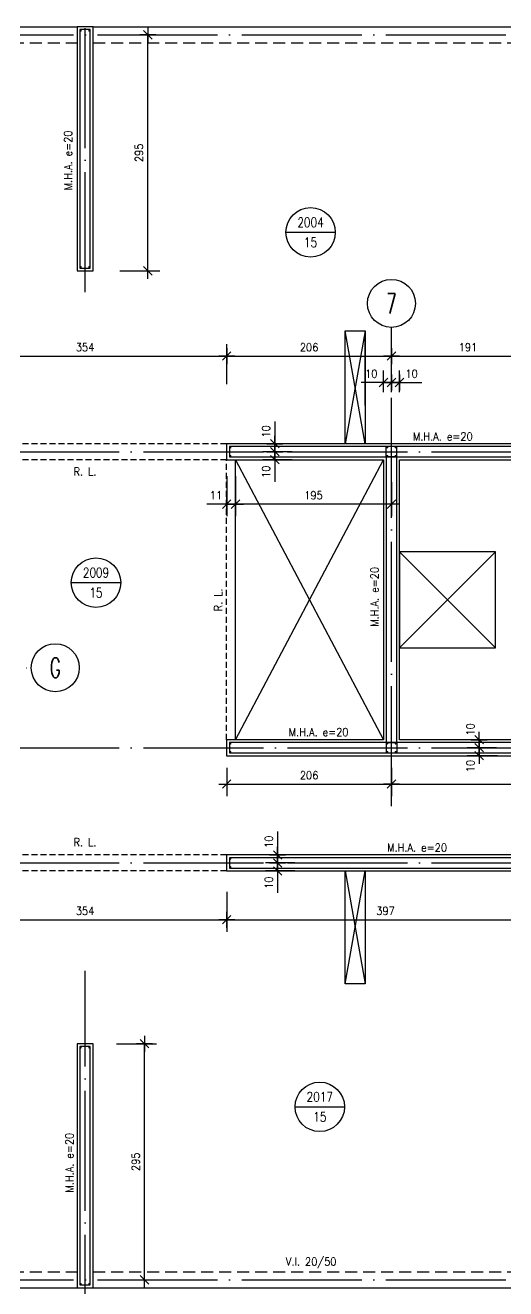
# Model space of a CAD drawing. Extents: x 2750 to 11313, y 3653 to 11429.
# Drawn here: x 5420 to 6020, y 4852 to 6431 of the extents above; entities that cross this region are included whole.
import ezdxf
from ezdxf.enums import TextEntityAlignment as Align

# ---------------------------------------------------------------- set-up
doc = ezdxf.new("R2010")
doc.units = 0
doc.header["$LTSCALE"] = 60
doc.header["$PDMODE"] = 1
for name, pattern in [('EJES', [3, 2.5, -0.25, 0, -0.25]), ('HIDDEN', [0.375, 0.25, -0.125]), ('HIDDEN2', [0.1875, 0.125, -0.0625])]:
    doc.linetypes.add(name, pattern=pattern)
doc.layers.get('0').update_dxf_attribs({"linetype": 'CONTINUOUS'})
doc.layers.get('DEFPOINTS').update_dxf_attribs({"linetype": 'CONTINUOUS'})
for name, color, linetype in [('COTAS', 3, 'CONTINUOUS'), ('CRUCES', 9, 'CONTINUOUS'), ('EJES', 1, 'EJES'), ('MALLA', 1, 'CONTINUOUS'), ('MUROS', 4, 'CONTINUOUS'), ('REFUERZOS', 3, 'HIDDEN2'), ('SHAFT', 1, 'CONTINUOUS'), ('TEXTOS', 2, 'CONTINUOUS'), ('VIGAS', 2, 'CONTINUOUS')]:
    doc.layers.add(name, color=color, linetype=linetype)
doc.layers.add('RLA-LOSAS', color=3, linetype='CONTINUOUS', lineweight=9)
doc.styles.add('COTAS', font='romans.shx', dxfattribs={"width": 0.9})
doc.styles.add('ROMANS', font='romans.shx', dxfattribs={"width": 0.9, "height": 10})
doc.dimstyles.new('50', dxfattribs={"dimtxt": 10, "dimasz": 1, "dimexe": 15, "dimexo": 0, "dimgap": 6, "dimtad": 1, "dimdec": 8, "dimdsep": 46, "dimtxsty": 'COTAS', "dimblk": '$COTA$', "dimcen": 0.09, "dimdle": 10, "dimclrd": 256, "dimclre": 256, "dimclrt": 2, "dimadec": 0, "dimazin": 0, "dimtfac": 1, "dimtdec": 8, "dimtmove": 0, "dimatfit": 2, "dimfxl": 35, "dimfxlon": 1, "dimtolj": 1, "dimarcsym": 0})

# ---------------------------------------------------------------- blocks, each defined once
blk = doc.blocks.new('$COTA$')
at = {"layer": 'COTAS'}
for p, q in [((10, 0), (-10, 0)), ((5.3, 5.3), (-5.3, -5.3)), ((0, -10), (0, 10))]:
    blk.add_line(p, q, dxfattribs=at)
blk = doc.blocks.new('*D24')
at = {"layer": 'COTAS', "lineweight": -2, "transparency": 16777216}
for p, q in [((5671.5, 5502.7), (5671.5, 5467.3)), ((5877.5, 5502.7), (5877.5, 5467.3)), ((5672.5, 5482.3), (5876.5, 5482.3))]:
    blk.add_line(p, q, dxfattribs=at)
at = {"layer": 'DEFPOINTS', "color": 0, "transparency": 16777216}
for p in [(5671.5, 5502.7), (5877.5, 5502.7), (5877.5, 5482.3)]:
    blk.add_point(p, dxfattribs=at)
at = {"layer": 'COTAS', "lineweight": -2, "transparency": 16777216, "rotation": 180}
blk.add_blockref('$COTA$', (5671.5, 5482.3), dxfattribs=at)
at = {"layer": 'COTAS', "lineweight": -2, "transparency": 16777216}
blk.add_blockref('$COTA$', (5877.5, 5482.3), dxfattribs=at)
at = {"layer": 'COTAS', "color": 2, "transparency": 16777216, "insert": (5774.5, 5493.3), "char_height": 10, "attachment_point": 5, "style": 'COTAS'}
blk.add_mtext('\\A1;206', dxfattribs=at)
blk = doc.blocks.new('*D27')
at = {"layer": 'COTAS', "lineweight": -2, "transparency": 16777216}
for p, q in [((5877.5, 5502.7), (5877.5, 5467.3)), ((6317.5, 5502.7), (6317.5, 5467.3)), ((5878.5, 5482.3), (6316.5, 5482.3))]:
    blk.add_line(p, q, dxfattribs=at)
at = {"layer": 'DEFPOINTS', "color": 0, "transparency": 16777216}
for p in [(5877.5, 5502.7), (6317.5, 5502.7), (6317.5, 5482.3)]:
    blk.add_point(p, dxfattribs=at)
at = {"layer": 'COTAS', "lineweight": -2, "transparency": 16777216, "rotation": 180}
blk.add_blockref('$COTA$', (5877.5, 5482.3), dxfattribs=at)
at = {"layer": 'COTAS', "lineweight": -2, "transparency": 16777216}
blk.add_blockref('$COTA$', (6317.5, 5482.3), dxfattribs=at)
at = {"layer": 'COTAS', "color": 2, "transparency": 16777216, "insert": (6097.5, 5493.3), "char_height": 10, "attachment_point": 5, "style": 'COTAS'}
blk.add_mtext('\\A1;440', dxfattribs=at)
blk = doc.blocks.new('*D36')
at = {"layer": 'COTAS', "lineweight": -2, "transparency": 16777216}
for p, q in [((5533.8, 5157.7), (5583.8, 5157.7)), ((5568.8, 4863.7), (5568.8, 5156.7)), ((5533.8, 4862.7), (5583.8, 4862.7))]:
    blk.add_line(p, q, dxfattribs=at)
at = {"layer": 'DEFPOINTS', "color": 0, "transparency": 16777216}
for p in [(5504.5, 5157.7), (5568.8, 5157.7), (5509.5, 4862.7)]:
    blk.add_point(p, dxfattribs=at)
at = {"layer": 'COTAS', "lineweight": -2, "transparency": 16777216}
for p, rotation in [((5568.8, 5157.7), 90), ((5568.8, 4862.7), 270)]:
    blk.add_blockref('$COTA$', p, dxfattribs=dict(at, rotation=rotation))
at = {"layer": 'COTAS', "color": 2, "transparency": 16777216, "insert": (5557.8, 5010.2), "char_height": 10, "attachment_point": 5, "rotation": 90, "style": 'COTAS'}
blk.add_mtext('\\A1;295', dxfattribs=at)
blk = doc.blocks.new('*D49')
at = {"layer": 'COTAS', "lineweight": -2, "transparency": 16777216}
for p, q in [((5671.5, 5347.7), (5671.5, 5297.7)), ((6068.5, 5347.7), (6068.5, 5297.7)), ((5672.5, 5312.7), (6067.5, 5312.7))]:
    blk.add_line(p, q, dxfattribs=at)
at = {"layer": 'DEFPOINTS', "color": 0, "transparency": 16777216}
for p in [(5671.5, 5365.2), (6068.5, 5365.2), (6068.5, 5312.7)]:
    blk.add_point(p, dxfattribs=at)
at = {"layer": 'COTAS', "lineweight": -2, "transparency": 16777216, "rotation": 180}
blk.add_blockref('$COTA$', (5671.5, 5312.7), dxfattribs=at)
at = {"layer": 'COTAS', "lineweight": -2, "transparency": 16777216}
blk.add_blockref('$COTA$', (6068.5, 5312.7), dxfattribs=at)
at = {"layer": 'COTAS', "color": 2, "transparency": 16777216, "insert": (5870, 5323.7), "char_height": 10, "attachment_point": 5, "style": 'COTAS'}
blk.add_mtext('\\A1;397', dxfattribs=at)
blk = doc.blocks.new('*D55')
at = {"layer": 'COTAS', "lineweight": -2, "transparency": 16777216}
for p, q in [((5671.5, 5982.2), (5671.5, 6032.2)), ((5672.5, 6017.2), (5876.5, 6017.2)), ((5877.5, 5982.2), (5877.5, 6032.2))]:
    blk.add_line(p, q, dxfattribs=at)
at = {"layer": 'DEFPOINTS', "color": 0, "transparency": 16777216}
for p in [(5877.5, 6017.2), (5671.5, 5974.4), (5877.5, 5974.1)]:
    blk.add_point(p, dxfattribs=at)
at = {"layer": 'COTAS', "lineweight": -2, "transparency": 16777216, "rotation": 180}
blk.add_blockref('$COTA$', (5671.5, 6017.2), dxfattribs=at)
at = {"layer": 'COTAS', "lineweight": -2, "transparency": 16777216}
blk.add_blockref('$COTA$', (5877.5, 6017.2), dxfattribs=at)
at = {"layer": 'COTAS', "color": 2, "transparency": 16777216, "insert": (5774.5, 6028.2), "char_height": 10, "attachment_point": 5, "style": 'COTAS'}
blk.add_mtext('\\A1;206', dxfattribs=at)
blk = doc.blocks.new('*D56')
at = {"layer": 'COTAS', "lineweight": -2, "transparency": 16777216}
for p, q in [((5877.5, 5982.2), (5877.5, 6032.2)), ((5878.5, 6017.2), (6067.5, 6017.2)), ((6068.5, 5982.2), (6068.5, 6032.2))]:
    blk.add_line(p, q, dxfattribs=at)
at = {"layer": 'DEFPOINTS', "color": 0, "transparency": 16777216}
for p in [(6068.5, 6017.2), (5877.5, 5974.1), (6068.5, 5974.4)]:
    blk.add_point(p, dxfattribs=at)
at = {"layer": 'COTAS', "lineweight": -2, "transparency": 16777216, "rotation": 180}
blk.add_blockref('$COTA$', (5877.5, 6017.2), dxfattribs=at)
at = {"layer": 'COTAS', "lineweight": -2, "transparency": 16777216}
blk.add_blockref('$COTA$', (6068.5, 6017.2), dxfattribs=at)
at = {"layer": 'COTAS', "color": 2, "transparency": 16777216, "insert": (5973, 6028.2), "char_height": 10, "attachment_point": 5, "style": 'COTAS'}
blk.add_mtext('\\A1;191', dxfattribs=at)
blk = doc.blocks.new('*D58')
at = {"layer": 'COTAS', "lineweight": -2, "transparency": 16777216}
for p, q in [((5537.9, 6418.7), (5587.9, 6418.7)), ((5572.9, 6124.7), (5572.9, 6417.7)), ((5537.9, 6123.7), (5587.9, 6123.7))]:
    blk.add_line(p, q, dxfattribs=at)
at = {"layer": 'DEFPOINTS', "color": 0, "transparency": 16777216}
for p in [(5502, 6418.7), (5572.9, 6418.7), (5502, 6123.7)]:
    blk.add_point(p, dxfattribs=at)
at = {"layer": 'COTAS', "lineweight": -2, "transparency": 16777216}
for p, rotation in [((5572.9, 6418.7), 90), ((5572.9, 6123.7), 270)]:
    blk.add_blockref('$COTA$', p, dxfattribs=dict(at, rotation=rotation))
at = {"layer": 'COTAS', "color": 2, "transparency": 16777216, "insert": (5561.9, 6271.2), "char_height": 10, "attachment_point": 5, "rotation": 90, "style": 'COTAS'}
blk.add_mtext('\\A1;295', dxfattribs=at)
blk = doc.blocks.new('$EJE$')
at = {"color": 6}
blk.add_circle((0, 0), 30, dxfattribs=at)
at = {"color": 6, "style": 'COTAS', "width": 0.6}
blk.add_attdef('EJE', text='', height=25, dxfattribs=at).set_placement((0, 0), align=Align.MIDDLE)
blk = doc.blocks.new('*D103')
at = {"layer": 'COTAS', "lineweight": -2, "transparency": 16777216}
for p, q in [((5867.5, 5972.1), (5867.5, 5999.1)), ((5877.5, 5972.1), (5877.5, 5999.1)), ((5866.5, 5984.1), (5839.7, 5984.1)), ((5877.5, 5984.1), (5867.5, 5984.1)), ((5878.5, 5984.1), (5879.5, 5984.1))]:
    blk.add_line(p, q, dxfattribs=at)
at = {"layer": 'DEFPOINTS', "color": 0, "transparency": 16777216}
for p in [(5867.5, 5972.1), (5877.5, 5984.1), (5877.5, 5972.1)]:
    blk.add_point(p, dxfattribs=at)
at = {"layer": 'COTAS', "lineweight": -2, "transparency": 16777216}
blk.add_blockref('$COTA$', (5867.5, 5984.1), dxfattribs=at)
at = {"layer": 'COTAS', "lineweight": -2, "transparency": 16777216, "rotation": 180}
blk.add_blockref('$COTA$', (5877.5, 5984.1), dxfattribs=at)
at = {"layer": 'COTAS', "color": 2, "transparency": 16777216, "insert": (5852.3, 5995.1), "char_height": 10, "attachment_point": 5, "style": 'COTAS'}
blk.add_mtext('\\A1;10', dxfattribs=at)
blk = doc.blocks.new('*D106')
at = {"layer": 'COTAS', "lineweight": -2, "transparency": 16777216}
for p, q in [((5682.5, 5867.2), (5682.5, 5817.2)), ((5877.5, 5859.5), (5877.5, 5817.2)), ((5876.5, 5832.2), (5683.5, 5832.2))]:
    blk.add_line(p, q, dxfattribs=at)
at = {"layer": 'DEFPOINTS', "color": 0, "transparency": 16777216}
for p in [(5682.5, 5867.2), (5877.5, 5859.5), (5682.5, 5832.2)]:
    blk.add_point(p, dxfattribs=at)
at = {"layer": 'COTAS', "lineweight": -2, "transparency": 16777216, "rotation": 180}
blk.add_blockref('$COTA$', (5682.5, 5832.2), dxfattribs=at)
at = {"layer": 'COTAS', "lineweight": -2, "transparency": 16777216}
blk.add_blockref('$COTA$', (5877.5, 5832.2), dxfattribs=at)
at = {"layer": 'COTAS', "color": 2, "transparency": 16777216, "insert": (5780, 5843.2), "char_height": 10, "attachment_point": 5, "style": 'COTAS'}
blk.add_mtext('\\A1;195', dxfattribs=at)
blk = doc.blocks.new('*D107')
at = {"layer": 'COTAS', "lineweight": -2, "transparency": 16777216}
for p, q in [((5671.5, 5867.2), (5671.5, 5817.2)), ((5682.5, 5867.2), (5682.5, 5817.2)), ((5670.5, 5832.2), (5646.7, 5832.2)), ((5682.5, 5832.2), (5671.5, 5832.2)), ((5683.5, 5832.2), (5684.5, 5832.2))]:
    blk.add_line(p, q, dxfattribs=at)
at = {"layer": 'DEFPOINTS', "color": 0, "transparency": 16777216}
for p in [(5671.5, 5884.7), (5682.5, 5867.7), (5671.5, 5832.2)]:
    blk.add_point(p, dxfattribs=at)
at = {"layer": 'COTAS', "lineweight": -2, "transparency": 16777216}
blk.add_blockref('$COTA$', (5671.5, 5832.2), dxfattribs=at)
at = {"layer": 'COTAS', "lineweight": -2, "transparency": 16777216, "rotation": 180}
blk.add_blockref('$COTA$', (5682.5, 5832.2), dxfattribs=at)
at = {"layer": 'COTAS', "color": 2, "transparency": 16777216, "insert": (5658.1, 5843.2), "char_height": 10, "attachment_point": 5, "style": 'COTAS'}
blk.add_mtext('\\A1;11', dxfattribs=at)
blk = doc.blocks.new('*D108')
at = {"layer": 'COTAS', "lineweight": -2, "transparency": 16777216}
for p, q in [((5317.5, 5982.2), (5317.5, 6032.2)), ((5318.5, 6017.2), (5670.5, 6017.2)), ((5671.5, 5982.2), (5671.5, 6032.2))]:
    blk.add_line(p, q, dxfattribs=at)
at = {"layer": 'DEFPOINTS', "color": 0, "transparency": 16777216}
for p in [(5671.5, 6017.2), (5317.5, 5974.4), (5671.5, 5974.4)]:
    blk.add_point(p, dxfattribs=at)
at = {"layer": 'COTAS', "lineweight": -2, "transparency": 16777216, "rotation": 180}
blk.add_blockref('$COTA$', (5317.5, 6017.2), dxfattribs=at)
at = {"layer": 'COTAS', "lineweight": -2, "transparency": 16777216}
blk.add_blockref('$COTA$', (5671.5, 6017.2), dxfattribs=at)
at = {"layer": 'COTAS', "color": 2, "transparency": 16777216, "insert": (5494.5, 6028.2), "char_height": 10, "attachment_point": 5, "style": 'COTAS'}
blk.add_mtext('\\A1;354', dxfattribs=at)
blk = doc.blocks.new('*D112')
at = {"layer": 'COTAS', "lineweight": -2, "transparency": 16777216}
for p, q in [((5317.5, 5347.7), (5317.5, 5297.7)), ((5671.5, 5347.7), (5671.5, 5297.7)), ((5318.5, 5312.7), (5670.5, 5312.7))]:
    blk.add_line(p, q, dxfattribs=at)
at = {"layer": 'DEFPOINTS', "color": 0, "transparency": 16777216}
for p in [(5317.5, 5347.7), (5671.5, 5347.7), (5671.5, 5312.7)]:
    blk.add_point(p, dxfattribs=at)
at = {"layer": 'COTAS', "lineweight": -2, "transparency": 16777216, "rotation": 180}
blk.add_blockref('$COTA$', (5317.5, 5312.7), dxfattribs=at)
at = {"layer": 'COTAS', "lineweight": -2, "transparency": 16777216}
blk.add_blockref('$COTA$', (5671.5, 5312.7), dxfattribs=at)
at = {"layer": 'COTAS', "color": 2, "transparency": 16777216, "insert": (5494.5, 5323.7), "char_height": 10, "attachment_point": 5, "style": 'COTAS'}
blk.add_mtext('\\A1;354', dxfattribs=at)
blk = doc.blocks.new('*D147')
at = {"layer": 'COTAS', "lineweight": -2, "transparency": 16777216}
for p, q in [((5735.2, 5384.7), (5735.2, 5385.7)), ((5756.6, 5383.7), (5720.2, 5383.7)), ((5756.6, 5373.7), (5720.2, 5373.7)), ((5735.2, 5383.7), (5735.2, 5373.7)), ((5735.2, 5372.7), (5735.2, 5346.4))]:
    blk.add_line(p, q, dxfattribs=at)
at = {"layer": 'DEFPOINTS', "color": 0, "transparency": 16777216}
for p in [(5735.2, 5383.7), (5756.6, 5383.7), (5756.6, 5373.7)]:
    blk.add_point(p, dxfattribs=at)
at = {"layer": 'COTAS', "lineweight": -2, "transparency": 16777216}
for p, rotation in [((5735.2, 5383.7), 270), ((5735.2, 5373.7), 90)]:
    blk.add_blockref('$COTA$', p, dxfattribs=dict(at, rotation=rotation))
at = {"layer": 'COTAS', "color": 2, "transparency": 16777216, "insert": (5724.2, 5359.1), "char_height": 10, "attachment_point": 5, "rotation": 90, "style": 'COTAS'}
blk.add_mtext('\\A1;10', dxfattribs=at)
blk = doc.blocks.new('*D148')
at = {"layer": 'COTAS', "lineweight": -2, "transparency": 16777216}
for p, q in [((5735.2, 5422.9), (5735.2, 5393.7)), ((5758, 5393.7), (5720.2, 5393.7)), ((5735.2, 5394.7), (5735.2, 5395.7)), ((5735.2, 5383.7), (5735.2, 5393.7)), ((5735.2, 5383.7), (5735.2, 5393.7)), ((5756.6, 5383.7), (5720.2, 5383.7)), ((5735.2, 5382.7), (5735.2, 5381.7))]:
    blk.add_line(p, q, dxfattribs=at)
at = {"layer": 'DEFPOINTS', "color": 0, "transparency": 16777216}
for p in [(5735.2, 5393.7), (5758, 5393.7), (5756.6, 5383.7)]:
    blk.add_point(p, dxfattribs=at)
at = {"layer": 'COTAS', "lineweight": -2, "transparency": 16777216}
for p, rotation in [((5735.2, 5393.7), 270), ((5735.2, 5383.7), 90)]:
    blk.add_blockref('$COTA$', p, dxfattribs=dict(at, rotation=rotation))
at = {"layer": 'COTAS', "color": 2, "transparency": 16777216, "insert": (5724.2, 5410.2), "char_height": 10, "attachment_point": 5, "rotation": 90, "style": 'COTAS'}
blk.add_mtext('\\A1;10', dxfattribs=at)
blk = doc.blocks.new('*D154')
at = {"layer": 'COTAS', "lineweight": -2, "transparency": 16777216}
for p, q in [((5877.5, 5972.1), (5877.5, 5999.1)), ((5887.5, 5972.1), (5887.5, 5999.1)), ((5876.5, 5984.1), (5875.5, 5984.1)), ((5877.5, 5984.1), (5887.5, 5984.1)), ((5888.5, 5984.1), (5915.3, 5984.1))]:
    blk.add_line(p, q, dxfattribs=at)
at = {"layer": 'DEFPOINTS', "color": 0, "transparency": 16777216}
for p in [(5877.5, 5984.1), (5877.5, 5972.1), (5887.5, 5972.1)]:
    blk.add_point(p, dxfattribs=at)
at = {"layer": 'COTAS', "lineweight": -2, "transparency": 16777216}
blk.add_blockref('$COTA$', (5877.5, 5984.1), dxfattribs=at)
at = {"layer": 'COTAS', "lineweight": -2, "transparency": 16777216, "rotation": 180}
blk.add_blockref('$COTA$', (5887.5, 5984.1), dxfattribs=at)
at = {"layer": 'COTAS', "color": 2, "transparency": 16777216, "insert": (5902.6, 5995.1), "char_height": 10, "attachment_point": 5, "style": 'COTAS'}
blk.add_mtext('\\A1;10', dxfattribs=at)
blk = doc.blocks.new('*D174')
at = {"layer": 'COTAS', "lineweight": -2, "transparency": 16777216}
for p, q in [((5753.2, 5897.7), (5716.7, 5897.7)), ((5731.7, 5898.7), (5731.7, 5899.7)), ((5731.7, 5897.7), (5731.7, 5887.7)), ((5753.2, 5887.7), (5716.7, 5887.7)), ((5731.7, 5886.7), (5731.7, 5860))]:
    blk.add_line(p, q, dxfattribs=at)
at = {"layer": 'DEFPOINTS', "color": 0, "transparency": 16777216}
for p in [(5731.7, 5897.7), (5753.2, 5897.7), (5753.2, 5887.7)]:
    blk.add_point(p, dxfattribs=at)
at = {"layer": 'COTAS', "lineweight": -2, "transparency": 16777216}
for p, rotation in [((5731.7, 5897.7), 270), ((5731.7, 5887.7), 90)]:
    blk.add_blockref('$COTA$', p, dxfattribs=dict(at, rotation=rotation))
at = {"layer": 'COTAS', "color": 2, "transparency": 16777216, "insert": (5720.7, 5872.6), "char_height": 10, "attachment_point": 5, "rotation": 90, "style": 'COTAS'}
blk.add_mtext('\\A1;10', dxfattribs=at)
blk = doc.blocks.new('*D175')
at = {"layer": 'COTAS', "lineweight": -2, "transparency": 16777216}
for p, q in [((5731.7, 5935.6), (5731.7, 5907.7)), ((5754.6, 5907.7), (5716.7, 5907.7)), ((5731.7, 5908.7), (5731.7, 5909.7)), ((5731.7, 5897.7), (5731.7, 5907.7)), ((5731.7, 5897.7), (5731.7, 5907.7)), ((5753.2, 5897.7), (5716.7, 5897.7)), ((5731.7, 5896.7), (5731.7, 5895.7))]:
    blk.add_line(p, q, dxfattribs=at)
at = {"layer": 'DEFPOINTS', "color": 0, "transparency": 16777216}
for p in [(5731.7, 5907.7), (5754.6, 5907.7), (5753.2, 5897.7)]:
    blk.add_point(p, dxfattribs=at)
at = {"layer": 'COTAS', "lineweight": -2, "transparency": 16777216}
for p, rotation in [((5731.7, 5907.7), 270), ((5731.7, 5897.7), 90)]:
    blk.add_blockref('$COTA$', p, dxfattribs=dict(at, rotation=rotation))
at = {"layer": 'COTAS', "color": 2, "transparency": 16777216, "insert": (5720.7, 5923), "char_height": 10, "attachment_point": 5, "rotation": 90, "style": 'COTAS'}
blk.add_mtext('\\A1;10', dxfattribs=at)
blk = doc.blocks.new('*D176')
at = {"layer": 'COTAS', "lineweight": -2, "transparency": 16777216}
for p, q in [((6010, 5537.7), (5972.1, 5537.7)), ((6008.6, 5527.7), (5972.1, 5527.7)), ((5987.1, 5538.7), (5987.1, 5539.7)), ((5987.1, 5527.7), (5987.1, 5537.7)), ((5987.1, 5526.7), (5987.1, 5525.7))]:
    blk.add_line(p, q, dxfattribs=at)
at = {"layer": 'DEFPOINTS', "color": 0, "transparency": 16777216}
for p in [(5987.1, 5537.7), (6008.6, 5527.7), (6010, 5537.7)]:
    blk.add_point(p, dxfattribs=at)
at = {"layer": 'COTAS', "lineweight": -2, "transparency": 16777216}
for p, rotation in [((5987.1, 5537.7), 270), ((5987.1, 5527.7), 90)]:
    blk.add_blockref('$COTA$', p, dxfattribs=dict(at, rotation=rotation))
at = {"layer": 'COTAS', "color": 2, "transparency": 16777216, "insert": (5976.1, 5550.6), "char_height": 10, "attachment_point": 5, "rotation": 90, "style": 'COTAS'}
blk.add_mtext('\\A1;10', dxfattribs=at)
blk = doc.blocks.new('*D177')
at = {"layer": 'COTAS', "lineweight": -2, "transparency": 16777216}
for p, q in [((6008.6, 5527.7), (5972.1, 5527.7)), ((5987.1, 5528.7), (5987.1, 5529.7)), ((5987.1, 5527.7), (5987.1, 5517.7)), ((6010, 5517.7), (5972.1, 5517.7)), ((5987.1, 5516.7), (5987.1, 5515.7))]:
    blk.add_line(p, q, dxfattribs=at)
at = {"layer": 'DEFPOINTS', "color": 0, "transparency": 16777216}
for p in [(6008.6, 5527.7), (5987.1, 5517.7), (6010, 5517.7)]:
    blk.add_point(p, dxfattribs=at)
at = {"layer": 'COTAS', "lineweight": -2, "transparency": 16777216}
for p, rotation in [((5987.1, 5527.7), 270), ((5987.1, 5517.7), 90)]:
    blk.add_blockref('$COTA$', p, dxfattribs=dict(at, rotation=rotation))
at = {"layer": 'COTAS', "color": 2, "transparency": 16777216, "insert": (5976.1, 5504.8), "char_height": 10, "attachment_point": 5, "rotation": 90, "style": 'COTAS'}
blk.add_mtext('\\A1;10', dxfattribs=at)
blk = doc.blocks.new('LOSA')
at = {"color": 6, "linetype": 'Continuous'}
blk.add_line((-30.9, 0), (30.9, 0), dxfattribs=at)
at = {"color": 3, "linetype": 'Continuous'}
blk.add_circle((0, 0), 30.9, dxfattribs=at)
at = {"color": 2, "style": 'COTAS', "width": 0.8}
for tag, p in [('NUMERO', (0, 12.5)), ('E', (0, -12.5))]:
    blk.add_attdef(tag, text='', height=12, dxfattribs=at).set_placement(p, align=Align.MIDDLE)
at = {"layer": 'RLA-LOSAS', "style": 'COTAS', "flags": 1}
blk.add_attdef('DIRVER', text='', height=8.09, rotation=90, dxfattribs=at).set_placement((-30.5, 40), align=Align.MIDDLE)
at = {"layer": 'RLA-LOSAS', "linetype": 'ByBlock', "style": 'COTAS', "flags": 1}
blk.add_attdef('CUAVER', text='', height=8.09, rotation=90, dxfattribs=at).set_placement((-49.7, -4.9), align=Align.MIDDLE)
at = {"layer": 'RLA-LOSAS', "style": 'COTAS', "flags": 1}
blk.add_attdef('DIRHOR', text='', height=8.09, dxfattribs=at).set_placement((37.9, -29.3), align=Align.MIDDLE)
at = {"layer": 'RLA-LOSAS', "linetype": 'ByBlock', "style": 'COTAS', "flags": 1}
blk.add_attdef('CUAHOR', text='', height=8.09, dxfattribs=at).set_placement((-9.4, -47.7), align=Align.MIDDLE)
at = {"layer": 'RLA-LOSAS', "style": 'COTAS', "width": 0.7, "flags": 1}
blk.add_attdef('CONTRAFLECHA', text='', height=10, dxfattribs=at).set_placement((0, -67.5), align=Align.MIDDLE)

msp = doc.modelspace()

# ---------------------------------------------------------------- linework, layer by layer
at = {"layer": 'CRUCES'}
for p, q in [((5844.45585631, 6048.70691493), (5819.45585631, 5907.70691493)), ((5844.45585631, 5907.70691493), (5819.45585631, 6048.70691493)), ((5682.45585631, 5537.70691493), (5867.45585631, 5887.70691493)), ((5682.45585631, 5887.70691493), (5867.45585631, 5537.70691493)), ((5887.45585631, 5652.70691493), (6007.45585631, 5772.70691493)), ((5887.45585631, 5772.70691493), (6007.45585631, 5652.70691493)), ((5819.45585631, 5232.70691493), (5844.45585631, 5373.70691493)), ((5819.45585631, 5373.70691493), (5844.45585631, 5232.70691493))]:
    msp.add_line(p, q, dxfattribs=at)
at = {"layer": 'EJES'}
for points in [[(5494.45585631, 6097.05397631), (5494.45585631, 6873.70691493)], [(3348.95585631, 6418.70691493), (7644.95585631, 6418.70691493)], [(5877.45585631, 5454.78368837), (5877.45585631, 6053.0765561)], [(3946.45585631, 5897.70691493), (7047.45585631, 5897.70691493)], [(5076.38590402, 5627.70691493), (5427.26710255, 5627.70691493)], [(3946.45585631, 5527.70691493), (7047.45585631, 5527.70691493)], [(3946.45585631, 5383.70691493), (7047.45585631, 5383.70691493)], [(5494.45585631, 4408.70691493), (5494.45585631, 5248.86638546)], [(3348.95585631, 4862.70691493), (7644.95585631, 4862.70691493)]]:
    msp.add_lwpolyline(points, dxfattribs=at)
at = {"layer": 'MALLA'}
for p, q in [((5870.95585631, 5891.20691493), (5870.95585631, 5904.20691493)), ((5870.95585631, 5891.20691493), (5883.95585631, 5891.20691493)), ((5883.95585631, 5891.20691493), (5870.95585631, 5891.20691493)), ((5883.95585631, 5891.20691493), (5883.95585631, 5904.20691493)), ((5870.95585631, 5534.20691493), (5883.95585631, 5534.20691493)), ((5870.95585631, 5534.20691493), (5870.95585631, 5521.20691493)), ((5883.95585631, 5534.20691493), (5870.95585631, 5534.20691493)), ((5883.95585631, 5534.20691493), (5883.95585631, 5521.20691493))]:
    msp.add_line(p, q, dxfattribs=at)
for points in [[(5487.95585631, 6425.20691493), (5487.95585631, 6127.20691493), (5500.95585631, 6127.20691493), (5500.95585631, 6425.20691493)], [(5870.95585631, 5891.20691493), (5870.95585631, 5534.20691493), (5674.95585631, 5534.20691493), (5674.95585631, 5521.20691493), (6323.95585631, 5521.20691493), (6323.95585631, 5774.20691493), (6310.95585631, 5774.20691493), (6310.95585631, 5534.20691493), (5883.95585631, 5534.20691493), (5883.95585631, 5891.20691493), (6458.95585631, 5891.20691493), (6458.95585631, 5904.20691493), (6074.95585631, 5904.20691493), (6074.95585631, 6425.20691493), (6061.95585631, 6425.20691493), (6061.95585631, 5904.20691493), (5674.95585631, 5904.20691493), (5674.95585631, 5891.20691493)], [(5674.95585631, 5377.20691493), (6061.95585631, 5377.20691493), (6061.95585631, 4856.20691493), (6074.95585631, 4856.20691493), (6074.95585631, 5377.20691493), (6458.95585631, 5377.20691493), (6458.95585631, 5390.20691493), (5674.95585631, 5390.20691493)], [(5500.95585631, 4856.20691493), (5500.95585631, 5154.20691493), (5487.95585631, 5154.20691493), (5487.95585631, 4856.20691493)]]:
    msp.add_lwpolyline(points, close=True, dxfattribs=at)
for points in [[(5488.58085631, 6423.95691493, 1.25, 1.25, -1), (5489.83085631, 6423.95691493, 1.25, 1.25, -1)], [(5499.08085631, 6423.95691493, 1.25, 1.25, -1), (5500.33085631, 6423.95691493, 1.25, 1.25, -1)], [(5488.58085631, 6128.45691493, 1.25, 1.25, -1), (5489.83085631, 6128.45691493, 1.25, 1.25, -1)], [(5499.08085631, 6128.45691493, 1.25, 1.25, -1), (5500.33085631, 6128.45691493, 1.25, 1.25, -1)], [(5675.58085631, 5902.95691493, 1.25, 1.25, -1), (5676.83085631, 5902.95691493, 1.25, 1.25, -1)], [(5675.58085631, 5892.45691493, 1.25, 1.25, -1), (5676.83085631, 5892.45691493, 1.25, 1.25, -1)], [(5871.58085631, 5902.95691493, 1.25, 1.25, -1), (5872.83085631, 5902.95691493, 1.25, 1.25, -1)], [(5871.58085631, 5892.45691493, 1.25, 1.25, -1), (5872.83085631, 5892.45691493, 1.25, 1.25, -1)], [(5871.58085631, 5892.45691493, 1.25, 1.25, -1), (5872.83085631, 5892.45691493, 1.25, 1.25, -1)], [(5882.08085631, 5902.95691493, 1.25, 1.25, -1), (5883.33085631, 5902.95691493, 1.25, 1.25, -1)], [(5882.08085631, 5892.45691493, 1.25, 1.25, -1), (5883.33085631, 5892.45691493, 1.25, 1.25, -1)], [(5882.08085631, 5892.45691493, 1.25, 1.25, -1), (5883.33085631, 5892.45691493, 1.25, 1.25, -1)], [(5675.58085631, 5532.95691493, 1.25, 1.25, -1), (5676.83085631, 5532.95691493, 1.25, 1.25, -1)], [(5871.58085631, 5532.95691493, 1.25, 1.25, -1), (5872.83085631, 5532.95691493, 1.25, 1.25, -1)], [(5871.58085631, 5532.95691493, 1.25, 1.25, -1), (5872.83085631, 5532.95691493, 1.25, 1.25, -1)], [(5882.08085631, 5532.95691493, 1.25, 1.25, -1), (5883.33085631, 5532.95691493, 1.25, 1.25, -1)], [(5882.08085631, 5532.95691493, 1.25, 1.25, -1), (5883.33085631, 5532.95691493, 1.25, 1.25, -1)], [(5675.58085631, 5522.45691493, 1.25, 1.25, -1), (5676.83085631, 5522.45691493, 1.25, 1.25, -1)], [(5871.58085631, 5522.45691493, 1.25, 1.25, -1), (5872.83085631, 5522.45691493, 1.25, 1.25, -1)], [(5882.08085631, 5522.45691493, 1.25, 1.25, -1), (5883.33085631, 5522.45691493, 1.25, 1.25, -1)], [(5675.58085631, 5388.95691493, 1.25, 1.25, -1), (5676.83085631, 5388.95691493, 1.25, 1.25, -1)], [(5675.58085631, 5378.45691493, 1.25, 1.25, -1), (5676.83085631, 5378.45691493, 1.25, 1.25, -1)], [(5488.58085631, 5152.95691493, 1.25, 1.25, -1), (5489.83085631, 5152.95691493, 1.25, 1.25, -1)], [(5499.08085631, 5152.95691493, 1.25, 1.25, -1), (5500.33085631, 5152.95691493, 1.25, 1.25, -1)], [(5488.58085631, 4857.45691493, 1.25, 1.25, -1), (5489.83085631, 4857.45691493, 1.25, 1.25, -1)], [(5499.08085631, 4857.45691493, 1.25, 1.25, -1), (5500.33085631, 4857.45691493, 1.25, 1.25, -1)]]:
    msp.add_lwpolyline(points, format="xyseb", close=True, dxfattribs=at)
at = {"layer": 'MUROS'}
for points in [[(5484.45585631, 6428.70691493), (5484.45585631, 6123.70691493), (5504.45585631, 6123.70691493), (5504.45585631, 6428.70691493)], [(5867.45585631, 5887.70691493), (5867.45585631, 5537.70691493), (5671.45585631, 5537.70691493), (5671.45585631, 5517.70691493), (6327.45585631, 5517.70691493), (6327.45585631, 5777.70691493), (6307.45585631, 5777.70691493), (6307.45585631, 5537.70691493), (5887.45585631, 5537.70691493), (5887.45585631, 5887.70691493), (6462.45585631, 5887.70691493), (6462.45585631, 5907.70691493), (6078.45585631, 5907.70691493), (6078.45585631, 6428.70691493), (6058.45585631, 6428.70691493), (6058.45585631, 5907.70691493), (5671.45585631, 5907.70691493), (5671.45585631, 5887.70691493)], [(5671.45585631, 5373.70691493), (6058.45585631, 5373.70691493), (6058.45585631, 4852.70691493), (6078.45585631, 4852.70691493), (6078.45585631, 5373.70691493), (6462.45585631, 5373.70691493), (6462.45585631, 5393.70691493), (5671.45585631, 5393.70691493)], [(5504.45585631, 4852.70691493), (5504.45585631, 5157.70691493), (5484.45585631, 5157.70691493), (5484.45585631, 4852.70691493)]]:
    msp.add_lwpolyline(points, close=True, dxfattribs=at)
at = {"layer": 'REFUERZOS'}
for p, q in [((5671.45585631, 5907.70691493), (5317.45585631, 5907.70691493)), ((5671.45585631, 5887.70691493), (5317.45585631, 5887.70691493)), ((5671.45585631, 5537.70691493), (5671.45585631, 5887.70691493)), ((5671.45585631, 5393.70691493), (5317.45585631, 5393.70691493)), ((5671.45585631, 5373.70691493), (5317.45585631, 5373.70691493))]:
    msp.add_line(p, q, dxfattribs=at)
at = {"layer": 'SHAFT'}
msp.add_line((5844.45585631, 5955.59239478), (5844.45585631, 6039.84828894), dxfattribs=at)
for points in [[(5844.45585631, 5907.70691493), (5819.45585631, 5907.70691493), (5819.45585631, 6048.70691493), (5844.45585631, 6048.70691493)], [(6007.45585631, 5772.70691493), (5887.45585631, 5772.70691493), (5887.45585631, 5652.70691493), (6007.45585631, 5652.70691493)], [(5819.45585631, 5373.70691493), (5844.45585631, 5373.70691493), (5844.45585631, 5232.70691493), (5819.45585631, 5232.70691493)]]:
    msp.add_lwpolyline(points, close=True, dxfattribs=at)
at = {"layer": 'VIGAS'}
for p, q in [((4930.45585631, 6428.70691493), (5484.45585631, 6428.70691493)), ((5504.45585631, 6428.70691493), (6058.45585631, 6428.70691493)), ((5682.45585631, 5537.70691493), (5682.45585631, 5887.70691493)), ((4930.45585631, 4852.70691493), (5484.45585631, 4852.70691493)), ((5504.45585631, 4852.70691493), (6058.45585631, 4852.70691493))]:
    msp.add_line(p, q, dxfattribs=at)
at = {"layer": 'VIGAS', "linetype": 'HIDDEN'}
for p, q in [((4930.45585631, 6408.70691493), (5484.45585631, 6408.70691493)), ((5504.45585631, 6408.70691493), (6058.45585631, 6408.70691493)), ((4930.45585631, 4872.70691493), (5484.45585631, 4872.70691493)), ((5504.45585631, 4872.70691493), (6058.45585631, 4872.70691493))]:
    msp.add_line(p, q, dxfattribs=at)

# ---------------------------------------------------------------- block references
for name, p, values in [('LOSA', (5776.33570209, 6171.86440729), {'NUMERO': '2004', 'E': '15'}), ('$EJE$', (5877.45585631, 6083.0765561), {'EJE': '7'}), ('LOSA', (5508.18421997, 5734.00871237), {'NUMERO': '2009', 'E': '15'}), ('$EJE$', (5457.26710255, 5627.70691493), {'EJE': 'G'}), ('LOSA', (5787.8757314, 5078.85494108), {'NUMERO': '2017', 'E': '15'})]:
    msp.add_blockref(name, p).add_auto_attribs(values)

# ---------------------------------------------------------------- texts
at = {"layer": 'TEXTOS', "style": 'ROMANS', "width": 0.9}
for s, p in [('M.H.A. e=20', (5473.21260682, 6261.77445304)), ('M.H.A. e=20', (5856.35276271, 5716.20691493)), ('R. L.', (5660.9478576, 5712.50937369)), ('M.H.A. e=20', (5474.95585631, 5009.04011446))]:
    msp.add_text(s, height=10, rotation=90, dxfattribs=at).set_placement(p, align=Align.MIDDLE)
for s, p in [('M.H.A. e=20', (5941.59252502, 5916.70691493)), ('R. L.', (5494.44409181, 5872.79646461)), ('M.H.A. e=20', (5786.42357644, 5547.24799944)), ('R. L.', (5494.44409181, 5409.61736526)), ('M.H.A. e=20', (5909.46157097, 5402.8593368)), ('V.I. 20/50', (5777.12116881, 4884.70691493))]:
    msp.add_text(s, height=10, dxfattribs=at).set_placement(p, align=Align.MIDDLE)

# ---------------------------------------------------------------- dimensions: what is measured, and where the dimension line sits
at = {"layer": 'COTAS'}
for base, p1, p2, angle, picture, middle in [((5572.8613130961, 6418.7069149326), (5501.9558563143, 6123.7069149326), (5501.9558563143, 6418.7069149326), 90, '*D58', (5561.8613130961, 6271.2069149326)), ((5671.4558563143, 5832.2292924502), (5682.4558563143, 5867.660187978), (5671.4558563143, 5884.7069149326), 180, '*D107', (5658.0987134572, 5843.2292924502)), ((5682.4558563143, 5832.2292924502), (5877.4558563143, 5859.4633918421), (5682.4558563143, 5867.2292924502), 180, '*D106', (5779.9558563143, 5843.2292924502)), ((5568.8113243954, 5157.7069149326), (5509.4558563143, 4862.7069149326), (5504.4558563143, 5157.7069149326), 90, '*D36', (5557.8113243954, 5010.2069149326))]:
    dim = msp.add_linear_dim(base=base, p1=p1, p2=p2, angle=angle, dimstyle='50', dxfattribs=at)
    dim.commit()
    dim.dimension.update_dxf_attribs({"geometry": picture, "text_midpoint": middle})
for base, p1, p2, picture, middle in [((5671.4558563143, 6017.2344090487), (5317.4558563143, 5974.397539949), (5671.4558563143, 5974.397539949), '*D108', (5494.4558563143, 6028.2344090487)), ((5877.4558563143, 5482.3140779165), (5671.4558563143, 5502.6974964591), (5877.4558563143, 5502.6974964591), '*D24', (5774.4558563143, 5493.3140779165)), ((5671.4558563143, 5312.6611446475), (5317.4558563143, 5347.6611446475), (5671.4558563143, 5347.6611446475), '*D112', (5494.4558563143, 5323.6611446475))]:
    dim = msp.add_linear_dim(base=base, p1=p1, p2=p2, dimstyle='50', dxfattribs=at)
    dim.commit()
    dim.dimension.update_dxf_attribs({"geometry": picture, "text_midpoint": middle})
for base, p1, p2, picture, middle in [((5877.4558563143, 6017.2344090487), (5671.4558563143, 5974.397539949), (5877.4558563143, 5974.0705020659), '*D55', (5774.4558563143, 6028.2344090487)), ((6068.4558563143, 6017.2344090487), (5877.4558563143, 5974.0705020659), (6068.4558563143, 5974.397539949), '*D56', (5972.9558563143, 6028.2344090487)), ((6317.4558563143, 5482.3140779165), (5877.4558563143, 5502.6974964591), (6317.4558563143, 5502.6974964591), '*D27', (6097.4558563143, 5493.3140779165))]:
    dim = msp.add_linear_dim(base=base, p1=p1, p2=p2, dimstyle='50', override={"dimtmove": 1}, dxfattribs=at)
    dim.commit()
    dim.dimension.update_dxf_attribs({"geometry": picture, "text_midpoint": middle})
dim = msp.add_linear_dim(base=(5877.4558563143, 5984.0705020659), p1=(5867.4558563143, 5972.0853792356), p2=(5877.4558563143, 5972.0853792356), dimstyle='50', dxfattribs=at)
dim.commit()
dim.dimension.update_dxf_attribs({"geometry": '*D103', "text_midpoint": (5852.3003186051, 5984.0705020659), "dimtype": 160})
for base, p1, p2, angle, picture, middle in [((5877.4558563143, 5984.0705020659), (5887.4558563143, 5972.0853792356), (5877.4558563143, 5972.0853792356), 180, '*D154', (5902.6113940236, 5984.0705020659)), ((5731.7494128792, 5897.7069149326), (5753.2059114208, 5887.7069149326), (5753.2059114208, 5897.7069149326), 90, '*D174', (5731.7494128792, 5872.6074060902)), ((5735.1904795551, 5383.7069149326), (5756.6469780968, 5373.7069149326), (5756.6469780968, 5383.7069149326), 90, '*D147', (5735.1904795551, 5359.0640577897))]:
    dim = msp.add_linear_dim(base=base, p1=p1, p2=p2, angle=angle, dimstyle='50', dxfattribs=at)
    dim.commit()
    dim.dimension.update_dxf_attribs({"geometry": picture, "text_midpoint": middle, "dimtype": 160})
for base, p1, p2, angle, picture, middle in [((5731.7494128792, 5907.7069149326), (5753.2059114208, 5897.7069149326), (5754.5636989909, 5907.7069149326), 90, '*D175', (5731.7494128792, 5922.9858342122)), ((5987.1441484822, 5537.7069149326), (6008.6006470238, 5527.7069149326), (6009.9584345939, 5537.7069149326), 90, '*D176', (5987.1441484822, 5550.6419267935)), ((5987.1441484822, 5517.7069149326), (6008.6006470238, 5527.7069149326), (6009.9584345939, 5517.7069149326), 270, '*D177', (5987.1441484822, 5504.7719030716)), ((5735.1904795551, 5393.7069149326), (5756.6469780968, 5383.7069149326), (5758.0047656669, 5393.7069149326), 90, '*D148', (5735.1904795551, 5410.2427902544))]:
    dim = msp.add_linear_dim(base=base, p1=p1, p2=p2, angle=angle, dimstyle='50', override={"dimtmove": 1}, dxfattribs=at)
    dim.commit()
    dim.dimension.update_dxf_attribs({"geometry": picture, "text_midpoint": middle, "dimtype": 160})
dim = msp.add_linear_dim(base=(6068.4558563143, 5312.6611446475), p1=(5671.4558563143, 5365.2069149326), p2=(6068.4558563143, 5365.2069149326), angle=180, dimstyle='50', override={"dimtmove": 1}, dxfattribs=at)
dim.commit()
dim.dimension.update_dxf_attribs({"geometry": '*D49', "text_midpoint": (5869.9558563143, 5323.6611446475)})

doc.saveas('drawing.dxf')
